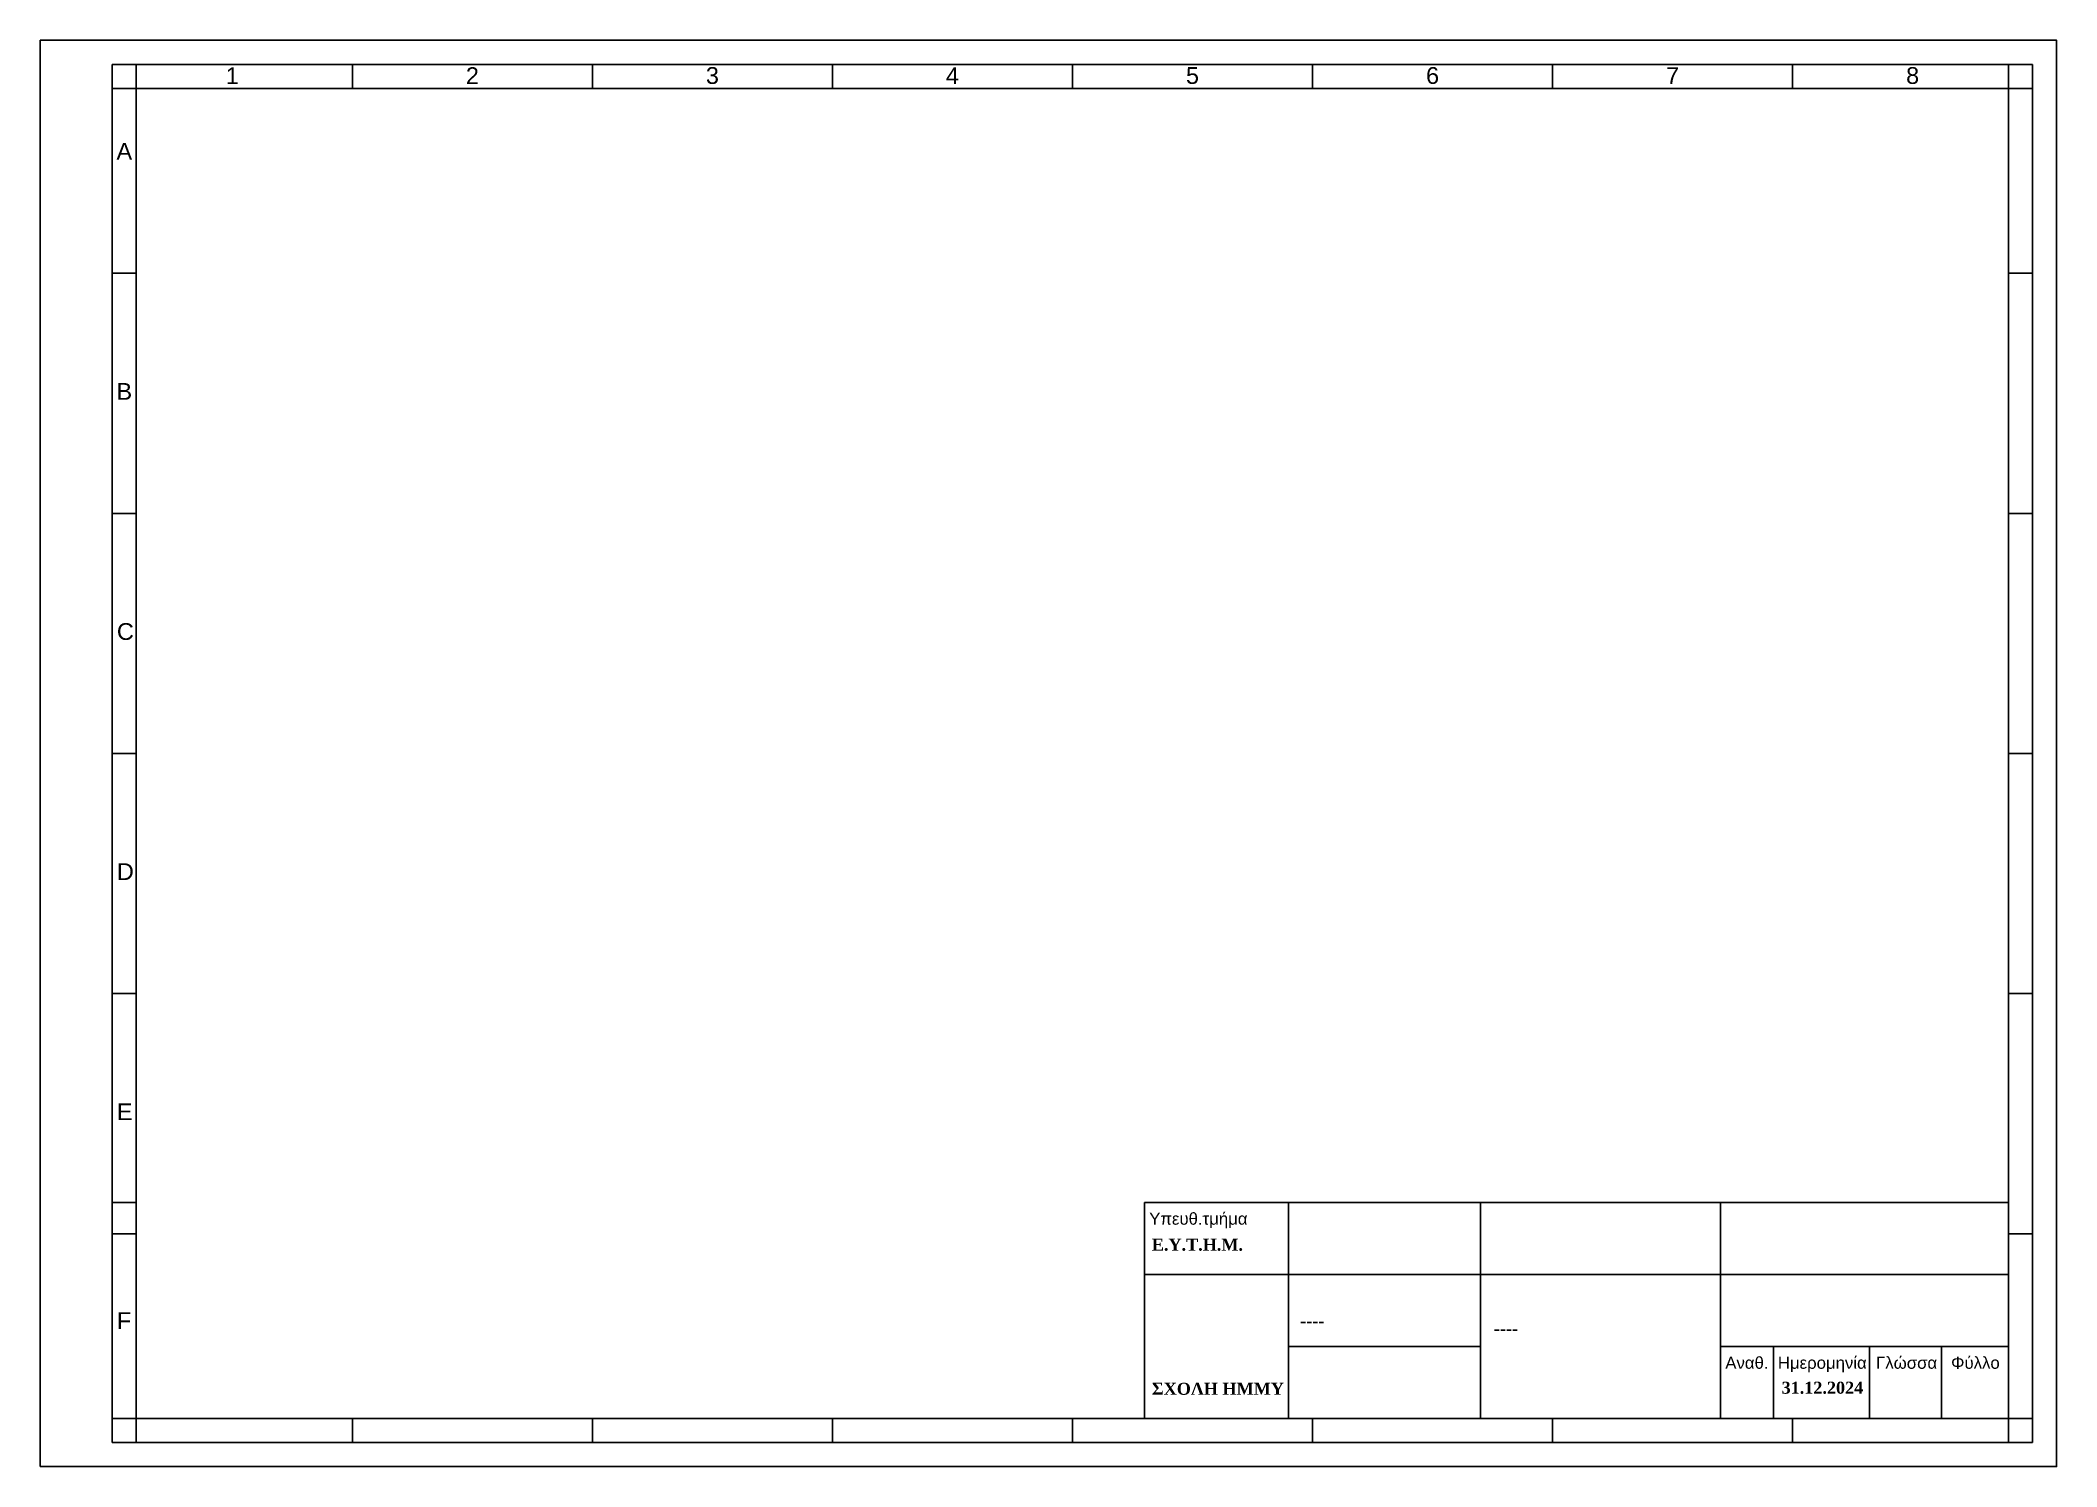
# Paper-space layout 'Templ_A3' of a CAD drawing. Header units: millimetres. Extents: x 0 to 420, y -1 to 296.
import ezdxf

# ---------------------------------------------------------------- set-up
doc = ezdxf.new("R2010")
doc.units = ezdxf.units.MM
doc.layers.add('NoPrint', color=7, linetype='Continuous', plot=False)
doc.styles.add('BlockTitle', font='timesbd.ttf', dxfattribs={"height": 2.5})
doc.styles.get("Standard").update_dxf_attribs({"font": 'arial.ttf'})

psp = doc.layouts.new('Templ_A3')

# ---------------------------------------------------------------- linework, layer by layer
for p, q in [((415.45, 291.16), (15.45, 291.16)), ((15.45, 291.16), (15.45, 4.16)), ((20.45, 291.16), (20.45, 4.16)), ((65.45, 291.16), (65.45, 286.16)), ((115.45, 291.16), (115.45, 286.16)), ((165.45, 291.16), (165.45, 286.16)), ((215.45, 291.16), (215.45, 286.16)), ((265.45, 291.16), (265.45, 286.16)), ((315.45, 291.16), (315.45, 286.16)), ((365.45, 291.16), (365.45, 286.16)), ((410.45, 4.16), (410.45, 291.16)), ((415.45, 4.16), (415.45, 291.16)), ((415.45, 286.16), (15.45, 286.16)), ((20.45, 247.66), (15.45, 247.66)), ((415.45, 247.66), (410.45, 247.66)), ((20.45, 197.66), (15.45, 197.66)), ((415.45, 197.66), (410.45, 197.66)), ((20.45, 147.66), (15.45, 147.66)), ((415.45, 147.66), (410.45, 147.66)), ((20.45, 97.66), (15.45, 97.66)), ((415.45, 97.66), (410.45, 97.66)), ((15.45, 54.16), (20.45, 54.16)), ((230.45, 54.16), (410.45, 54.16)), ((230.45, 9.16), (230.45, 54.16)), ((260.45, 9.16), (260.45, 54.16)), ((300.45, 9.16), (300.45, 54.16)), ((350.45, 9.16), (350.45, 54.16)), ((15.45, 47.66), (20.45, 47.66)), ((410.45, 47.66), (415.45, 47.66)), ((230.45, 39.16), (410.45, 39.16)), ((260.45, 24.16), (300.45, 24.16)), ((350.45, 24.16), (410.45, 24.16)), ((361.45, 24.16), (361.45, 9.16)), ((381.45, 24.16), (381.45, 9.16)), ((396.45, 24.16), (396.45, 9.16)), ((15.45, 9.16), (415.45, 9.16)), ((65.45, 9.16), (65.45, 4.16)), ((115.45, 9.16), (115.45, 4.16)), ((165.45, 9.16), (165.45, 4.16)), ((215.45, 9.16), (215.45, 4.16)), ((265.45, 9.16), (265.45, 4.16)), ((315.45, 9.16), (315.45, 4.16)), ((365.45, 9.16), (365.45, 4.16)), ((15.45, 4.16), (415.45, 4.16))]:
    psp.add_line(p, q)
for p in [(350.45, 39.16), (350.45, 39.16), (350.45, 24.16), (350.45, 24.16)]:
    psp.add_point(p)
at = {"layer": 'NoPrint'}
psp.add_lwpolyline([(0.45, -0.84), (420.45, -0.84), (420.45, 296.16), (0.45, 296.16)], close=True, dxfattribs=at)

# ---------------------------------------------------------------- texts
for s, width, heights, insert, char_height, attachment_point in [('1', 50, [5.65], (40.45, 288.81), 3.5, 5), ('2', 50, [5.65], (90.45, 288.81), 3.5, 5), ('3', 50, [5.65], (140.45, 288.81), 3.5, 5), ('4', 50, [5.65], (190.45, 288.81), 3.5, 5), ('5', 50, [5.65], (240.45, 288.81), 3.5, 5), ('6', 50, [5.65], (290.45, 288.81), 3.5, 5), ('7', 50, [5.65], (340.45, 288.81), 3.5, 5), ('8', 50, [5.65], (390.45, 288.81), 3.5, 5), ('A', 5, [0], (17.95, 274.81), 3.5, 2), ('B', 5, [0], (17.95, 224.81), 3.5, 2), ('C', 6.25, [0], (16.4, 174.81), 3.5, 1), ('D', 6.25, [0], (16.4, 124.81), 3.5, 1), ('E', 6.25, [0], (16.4, 74.81), 3.5, 1), ('Υπευθ.τμήμα', 29.0295, [0], (231.43, 52.04), 2.5, 1), ('F', 6.25, [0], (16.4, 31.31), 3.5, 1), ('Αναθ.  Ημερομηνία  Γλώσσα   Φύλλο', 59.0295, [0], (351.43, 22.04), 2.5, 1)]:
    psp.add_mtext_dynamic_manual_height_columns(s, width=width, gutter_width=12.5, heights=heights, dxfattribs=dict(insert=insert, char_height=char_height, attachment_point=attachment_point))
at = {"char_height": 2.5, "attachment_point": 1, "style": 'BlockTitle'}
for s, insert, width in [('E.Y.T.H.M.', (231.98, 46.63), 23.7015), ('ΣΧΟΛΗ ΗΜΜΥ', (231.98, 16.63), 28.4706)]:
    psp.add_mtext(s, dxfattribs=dict(at, insert=insert, width=width))
for s, insert in [('----', (262.87, 30.8)), ('----', (303.21, 29.16)), ('31.12.2024', (363.16, 16.85))]:
    psp.add_mtext(s, dxfattribs=dict(at, insert=insert))

doc.saveas('drawing.dxf')
